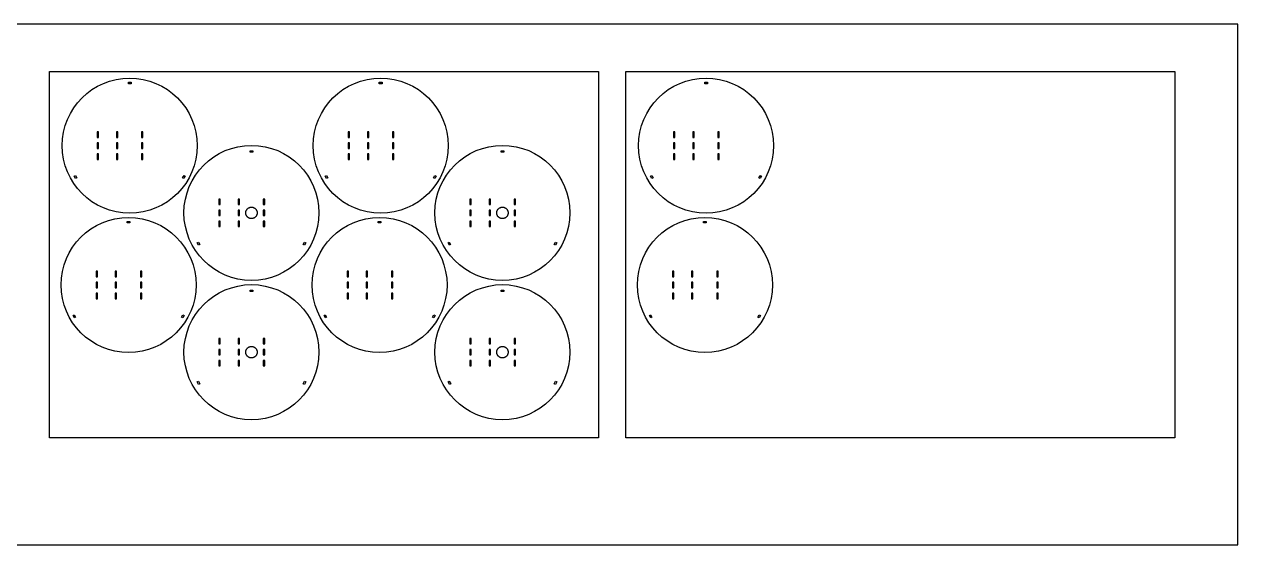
# Model space of a CAD drawing. Header units: metres. Extents: x -93 to 6479, y -472 to 3135.
# Drawn here: x 3827 to 6479, y 893 to 2029 of the extents above; entities that cross this region are included whole.
import ezdxf

# ---------------------------------------------------------------- set-up
doc = ezdxf.new("R2010")
doc.units = ezdxf.units.M
doc.header["$LTSCALE"] = 0.001
doc.header["$MEASUREMENT"] = 0
doc.layers.add('Cortes$Grandes (5)', color=5, linetype='Continuous', true_color=0x0000ff)
doc.layers.add('Láminas MDF', color=7, linetype='Continuous', true_color=0x000000)

msp = doc.modelspace()

# ---------------------------------------------------------------- linework, layer by layer
at = {"layer": 'Cortes$Grandes (5)'}
for points in [[(4060.5, 1902.5), (4060.5, 1899.5), (4054.5, 1899.5), (4054.5, 1902.5), (4060.5, 1902.5)], [(4609.1, 1902.5), (4609.1, 1899.5), (4603.1, 1899.5), (4603.1, 1902.5), (4609.1, 1902.5)], [(5320.3, 1902.5), (5320.3, 1899.5), (5314.3, 1899.5), (5314.3, 1902.5), (5320.3, 1902.5)], [(3986.4, 1782.1), (3989.4, 1782.1), (3989.4, 1794.1), (3986.4, 1794.1), (3986.4, 1782.1)], [(4028.4, 1782.1), (4031.4, 1782.1), (4031.4, 1794.1), (4028.4, 1794.1), (4028.4, 1782.1)], [(4083.4, 1782.1), (4086.4, 1782.1), (4086.4, 1794.1), (4083.4, 1794.1), (4083.4, 1782.1)], [(4535, 1782.1), (4538, 1782.1), (4538, 1794.1), (4535, 1794.1), (4535, 1782.1)], [(4577, 1782.1), (4580, 1782.1), (4580, 1794.1), (4577, 1794.1), (4577, 1782.1)], [(4632, 1782.1), (4635, 1782.1), (4635, 1794.1), (4632, 1794.1), (4632, 1782.1)], [(5246.2, 1782.1), (5249.2, 1782.1), (5249.2, 1794.1), (5246.2, 1794.1), (5246.2, 1782.1)], [(5288.2, 1782.1), (5291.2, 1782.1), (5291.2, 1794.1), (5288.2, 1794.1), (5288.2, 1782.1)], [(5343.2, 1782.1), (5346.2, 1782.1), (5346.2, 1794.1), (5343.2, 1794.1), (5343.2, 1782.1)], [(3986.4, 1758.1), (3989.4, 1758.1), (3989.4, 1770.1), (3986.4, 1770.1), (3986.4, 1758.1)], [(4028.4, 1758.1), (4031.4, 1758.1), (4031.4, 1770.1), (4028.4, 1770.1), (4028.4, 1758.1)], [(4083.4, 1758.1), (4086.4, 1758.1), (4086.4, 1770.1), (4083.4, 1770.1), (4083.4, 1758.1)], [(4326.6, 1752.6), (4326.6, 1749.6), (4320.6, 1749.6), (4320.6, 1752.6), (4326.6, 1752.6)], [(4535, 1758.1), (4538, 1758.1), (4538, 1770.1), (4535, 1770.1), (4535, 1758.1)], [(4577, 1758.1), (4580, 1758.1), (4580, 1770.1), (4577, 1770.1), (4577, 1758.1)], [(4632, 1758.1), (4635, 1758.1), (4635, 1770.1), (4632, 1770.1), (4632, 1758.1)], [(4875.2, 1752.6), (4875.2, 1749.6), (4869.2, 1749.6), (4869.2, 1752.6), (4875.2, 1752.6)], [(5246.2, 1758.1), (5249.2, 1758.1), (5249.2, 1770.1), (5246.2, 1770.1), (5246.2, 1758.1)], [(5288.2, 1758.1), (5291.2, 1758.1), (5291.2, 1770.1), (5288.2, 1770.1), (5288.2, 1758.1)], [(5343.2, 1758.1), (5346.2, 1758.1), (5346.2, 1770.1), (5343.2, 1770.1), (5343.2, 1758.1)], [(3986.4, 1734.1), (3989.4, 1734.1), (3989.4, 1746.1), (3986.4, 1746.1), (3986.4, 1734.1)], [(4028.4, 1734.1), (4031.4, 1734.1), (4031.4, 1746.1), (4028.4, 1746.1), (4028.4, 1734.1)], [(4083.4, 1734.1), (4086.4, 1734.1), (4086.4, 1746.1), (4083.4, 1746.1), (4083.4, 1734.1)], [(4535, 1734.1), (4538, 1734.1), (4538, 1746.1), (4535, 1746.1), (4535, 1734.1)], [(4577, 1734.1), (4580, 1734.1), (4580, 1746.1), (4577, 1746.1), (4577, 1734.1)], [(4632, 1734.1), (4635, 1734.1), (4635, 1746.1), (4632, 1746.1), (4632, 1734.1)], [(5246.2, 1734.1), (5249.2, 1734.1), (5249.2, 1746.1), (5246.2, 1746.1), (5246.2, 1734.1)], [(5288.2, 1734.1), (5291.2, 1734.1), (5291.2, 1746.1), (5288.2, 1746.1), (5288.2, 1734.1)], [(5343.2, 1734.1), (5346.2, 1734.1), (5346.2, 1746.1), (5343.2, 1746.1), (5343.2, 1734.1)], [(3936.2, 1697.5), (3938.8, 1699), (3941.8, 1693.8), (3939.2, 1692.3), (3936.2, 1697.5)], [(4175.8, 1692.3), (4173.2, 1693.8), (4176.2, 1699), (4178.8, 1697.5), (4175.8, 1692.3)], [(4484.7, 1697.5), (4487.3, 1699), (4490.3, 1693.8), (4487.7, 1692.3), (4484.7, 1697.5)], [(4724.4, 1692.3), (4721.8, 1693.8), (4724.8, 1699), (4727.4, 1697.5), (4724.4, 1692.3)], [(5196, 1697.5), (5198.6, 1699), (5201.6, 1693.8), (5199, 1692.3), (5196, 1697.5)], [(5435.6, 1692.3), (5433, 1693.8), (5436, 1699), (5438.6, 1697.5), (5435.6, 1692.3)], [(4252.5, 1635.3), (4255.5, 1635.3), (4255.5, 1647.3), (4252.5, 1647.3), (4252.5, 1635.3)], [(4294.5, 1635.3), (4297.5, 1635.3), (4297.5, 1647.3), (4294.5, 1647.3), (4294.5, 1635.3)], [(4349.5, 1635.3), (4352.5, 1635.3), (4352.5, 1647.3), (4349.5, 1647.3), (4349.5, 1635.3)], [(4801.1, 1635.3), (4804.1, 1635.3), (4804.1, 1647.3), (4801.1, 1647.3), (4801.1, 1635.3)], [(4843.1, 1635.3), (4846.1, 1635.3), (4846.1, 1647.3), (4843.1, 1647.3), (4843.1, 1635.3)], [(4898.1, 1635.3), (4901.1, 1635.3), (4901.1, 1647.3), (4898.1, 1647.3), (4898.1, 1635.3)], [(4252.5, 1611.3), (4255.5, 1611.3), (4255.5, 1623.3), (4252.5, 1623.3), (4252.5, 1611.3)], [(4294.5, 1611.3), (4297.5, 1611.3), (4297.5, 1623.3), (4294.5, 1623.3), (4294.5, 1611.3)], [(4349.5, 1611.3), (4352.5, 1611.3), (4352.5, 1623.3), (4349.5, 1623.3), (4349.5, 1611.3)], [(4801.1, 1611.3), (4804.1, 1611.3), (4804.1, 1623.3), (4801.1, 1623.3), (4801.1, 1611.3)], [(4843.1, 1611.3), (4846.1, 1611.3), (4846.1, 1623.3), (4843.1, 1623.3), (4843.1, 1611.3)], [(4898.1, 1611.3), (4901.1, 1611.3), (4901.1, 1623.3), (4898.1, 1623.3), (4898.1, 1611.3)], [(4058, 1598.3), (4058, 1595.3), (4052, 1595.3), (4052, 1598.3), (4058, 1598.3)], [(4252.5, 1587.3), (4255.5, 1587.3), (4255.5, 1599.3), (4252.5, 1599.3), (4252.5, 1587.3)], [(4294.5, 1587.3), (4297.5, 1587.3), (4297.5, 1599.3), (4294.5, 1599.3), (4294.5, 1587.3)], [(4349.5, 1587.3), (4352.5, 1587.3), (4352.5, 1599.3), (4349.5, 1599.3), (4349.5, 1587.3)], [(4606.6, 1598.3), (4606.6, 1595.3), (4600.6, 1595.3), (4600.6, 1598.3), (4606.6, 1598.3)], [(4801.1, 1587.3), (4804.1, 1587.3), (4804.1, 1599.3), (4801.1, 1599.3), (4801.1, 1587.3)], [(4843.1, 1587.3), (4846.1, 1587.3), (4846.1, 1599.3), (4843.1, 1599.3), (4843.1, 1587.3)], [(4898.1, 1587.3), (4901.1, 1587.3), (4901.1, 1599.3), (4898.1, 1599.3), (4898.1, 1587.3)], [(5317.8, 1598.3), (5317.8, 1595.3), (5311.8, 1595.3), (5311.8, 1598.3), (5317.8, 1598.3)], [(4204.9, 1552.2), (4207.5, 1553.7), (4210.5, 1548.5), (4207.9, 1547), (4204.9, 1552.2)], [(4439.4, 1547), (4436.8, 1548.5), (4439.8, 1553.7), (4442.4, 1552.2), (4439.4, 1547)], [(4753.4, 1552.2), (4756, 1553.7), (4759, 1548.5), (4756.4, 1547), (4753.4, 1552.2)], [(4987.9, 1547), (4985.3, 1548.5), (4988.3, 1553.7), (4990.9, 1552.2), (4987.9, 1547)], [(3983.9, 1477.9), (3986.9, 1477.9), (3986.9, 1489.9), (3983.9, 1489.9), (3983.9, 1477.9)], [(4025.9, 1477.9), (4028.9, 1477.9), (4028.9, 1489.9), (4025.9, 1489.9), (4025.9, 1477.9)], [(4080.9, 1477.9), (4083.9, 1477.9), (4083.9, 1489.9), (4080.9, 1489.9), (4080.9, 1477.9)], [(4532.5, 1477.9), (4535.5, 1477.9), (4535.5, 1489.9), (4532.5, 1489.9), (4532.5, 1477.9)], [(4574.5, 1477.9), (4577.5, 1477.9), (4577.5, 1489.9), (4574.5, 1489.9), (4574.5, 1477.9)], [(4629.5, 1477.9), (4632.5, 1477.9), (4632.5, 1489.9), (4629.5, 1489.9), (4629.5, 1477.9)], [(5243.7, 1477.9), (5246.7, 1477.9), (5246.7, 1489.9), (5243.7, 1489.9), (5243.7, 1477.9)], [(5285.7, 1477.9), (5288.7, 1477.9), (5288.7, 1489.9), (5285.7, 1489.9), (5285.7, 1477.9)], [(5340.7, 1477.9), (5343.7, 1477.9), (5343.7, 1489.9), (5340.7, 1489.9), (5340.7, 1477.9)], [(3983.9, 1453.9), (3986.9, 1453.9), (3986.9, 1465.9), (3983.9, 1465.9), (3983.9, 1453.9)], [(4025.9, 1453.9), (4028.9, 1453.9), (4028.9, 1465.9), (4025.9, 1465.9), (4025.9, 1453.9)], [(4080.9, 1453.9), (4083.9, 1453.9), (4083.9, 1465.9), (4080.9, 1465.9), (4080.9, 1453.9)], [(4532.5, 1453.9), (4535.5, 1453.9), (4535.5, 1465.9), (4532.5, 1465.9), (4532.5, 1453.9)], [(4574.5, 1453.9), (4577.5, 1453.9), (4577.5, 1465.9), (4574.5, 1465.9), (4574.5, 1453.9)], [(4629.5, 1453.9), (4632.5, 1453.9), (4632.5, 1465.9), (4629.5, 1465.9), (4629.5, 1453.9)], [(5243.7, 1453.9), (5246.7, 1453.9), (5246.7, 1465.9), (5243.7, 1465.9), (5243.7, 1453.9)], [(5285.7, 1453.9), (5288.7, 1453.9), (5288.7, 1465.9), (5285.7, 1465.9), (5285.7, 1453.9)], [(5340.7, 1453.9), (5343.7, 1453.9), (5343.7, 1465.9), (5340.7, 1465.9), (5340.7, 1453.9)], [(3983.9, 1429.9), (3986.9, 1429.9), (3986.9, 1441.9), (3983.9, 1441.9), (3983.9, 1429.9)], [(4025.9, 1429.9), (4028.9, 1429.9), (4028.9, 1441.9), (4025.9, 1441.9), (4025.9, 1429.9)], [(4080.9, 1429.9), (4083.9, 1429.9), (4083.9, 1441.9), (4080.9, 1441.9), (4080.9, 1429.9)], [(4326.6, 1448.5), (4326.6, 1445.5), (4320.6, 1445.5), (4320.6, 1448.5), (4326.6, 1448.5)], [(4532.5, 1429.9), (4535.5, 1429.9), (4535.5, 1441.9), (4532.5, 1441.9), (4532.5, 1429.9)], [(4574.5, 1429.9), (4577.5, 1429.9), (4577.5, 1441.9), (4574.5, 1441.9), (4574.5, 1429.9)], [(4629.5, 1429.9), (4632.5, 1429.9), (4632.5, 1441.9), (4629.5, 1441.9), (4629.5, 1429.9)], [(4875.2, 1448.5), (4875.2, 1445.5), (4869.2, 1445.5), (4869.2, 1448.5), (4875.2, 1448.5)], [(5243.7, 1429.9), (5246.7, 1429.9), (5246.7, 1441.9), (5243.7, 1441.9), (5243.7, 1429.9)], [(5285.7, 1429.9), (5288.7, 1429.9), (5288.7, 1441.9), (5285.7, 1441.9), (5285.7, 1429.9)], [(5340.7, 1429.9), (5343.7, 1429.9), (5343.7, 1441.9), (5340.7, 1441.9), (5340.7, 1429.9)], [(3933.7, 1393.3), (3936.3, 1394.8), (3939.3, 1389.6), (3936.7, 1388.1), (3933.7, 1393.3)], [(4173.4, 1388.1), (4170.8, 1389.6), (4173.8, 1394.8), (4176.4, 1393.3), (4173.4, 1388.1)], [(4482.3, 1393.3), (4484.9, 1394.8), (4487.9, 1389.6), (4485.3, 1388.1), (4482.3, 1393.3)], [(4721.9, 1388.1), (4719.4, 1389.6), (4722.4, 1394.8), (4724.9, 1393.3), (4721.9, 1388.1)], [(5193.5, 1393.3), (5196.1, 1394.8), (5199.1, 1389.6), (5196.5, 1388.1), (5193.5, 1393.3)], [(5433.2, 1388.1), (5430.6, 1389.6), (5433.6, 1394.8), (5436.2, 1393.3), (5433.2, 1388.1)], [(4252.5, 1331.1), (4255.5, 1331.1), (4255.5, 1343.1), (4252.5, 1343.1), (4252.5, 1331.1)], [(4294.5, 1331.1), (4297.5, 1331.1), (4297.5, 1343.1), (4294.5, 1343.1), (4294.5, 1331.1)], [(4349.5, 1331.1), (4352.5, 1331.1), (4352.5, 1343.1), (4349.5, 1343.1), (4349.5, 1331.1)], [(4801.1, 1331.1), (4804.1, 1331.1), (4804.1, 1343.1), (4801.1, 1343.1), (4801.1, 1331.1)], [(4843.1, 1331.1), (4846.1, 1331.1), (4846.1, 1343.1), (4843.1, 1343.1), (4843.1, 1331.1)], [(4898.1, 1331.1), (4901.1, 1331.1), (4901.1, 1343.1), (4898.1, 1343.1), (4898.1, 1331.1)], [(4252.5, 1307.1), (4255.5, 1307.1), (4255.5, 1319.1), (4252.5, 1319.1), (4252.5, 1307.1)], [(4294.5, 1307.1), (4297.5, 1307.1), (4297.5, 1319.1), (4294.5, 1319.1), (4294.5, 1307.1)], [(4349.5, 1307.1), (4352.5, 1307.1), (4352.5, 1319.1), (4349.5, 1319.1), (4349.5, 1307.1)], [(4801.1, 1307.1), (4804.1, 1307.1), (4804.1, 1319.1), (4801.1, 1319.1), (4801.1, 1307.1)], [(4843.1, 1307.1), (4846.1, 1307.1), (4846.1, 1319.1), (4843.1, 1319.1), (4843.1, 1307.1)], [(4898.1, 1307.1), (4901.1, 1307.1), (4901.1, 1319.1), (4898.1, 1319.1), (4898.1, 1307.1)], [(4252.5, 1283.1), (4255.5, 1283.1), (4255.5, 1295.1), (4252.5, 1295.1), (4252.5, 1283.1)], [(4294.5, 1283.1), (4297.5, 1283.1), (4297.5, 1295.1), (4294.5, 1295.1), (4294.5, 1283.1)], [(4349.5, 1283.1), (4352.5, 1283.1), (4352.5, 1295.1), (4349.5, 1295.1), (4349.5, 1283.1)], [(4801.1, 1283.1), (4804.1, 1283.1), (4804.1, 1295.1), (4801.1, 1295.1), (4801.1, 1283.1)], [(4843.1, 1283.1), (4846.1, 1283.1), (4846.1, 1295.1), (4843.1, 1295.1), (4843.1, 1283.1)], [(4898.1, 1283.1), (4901.1, 1283.1), (4901.1, 1295.1), (4898.1, 1295.1), (4898.1, 1283.1)], [(4204.9, 1248), (4207.5, 1249.5), (4210.5, 1244.3), (4207.9, 1242.8), (4204.9, 1248)], [(4439.4, 1242.8), (4436.8, 1244.3), (4439.8, 1249.5), (4442.4, 1248), (4439.4, 1242.8)], [(4753.5, 1248), (4756.1, 1249.5), (4759.1, 1244.3), (4756.5, 1242.8), (4753.5, 1248)], [(4987.9, 1242.8), (4985.3, 1244.3), (4988.3, 1249.5), (4990.9, 1248), (4987.9, 1242.8)]]:
    msp.add_lwpolyline(points, dxfattribs=at)
for centre in [(4057.5, 1764.1, -176.3), (4606.1, 1764.1, -176.3), (5317.3, 1764.1, -176.3), (4323.6, 1617.3, -176.3), (4872.2, 1617.3, -176.3), (4055, 1459.9, -176.3), (4603.6, 1459.9, -176.3), (5314.8, 1459.9, -176.3), (4323.6, 1313.1, -176.3), (4872.2, 1313.1, -176.3)]:
    msp.add_circle(centre, 147.5, dxfattribs=at)
for points in [[(4336.1, 1617.3, -176.3), (4336.1, 1629.8, -176.3), (4323.6, 1629.8, -176.3), (4311.1, 1629.8, -176.3), (4311.1, 1617.3, -176.3), (4311.1, 1604.8, -176.3), (4323.6, 1604.8, -176.3), (4336.1, 1604.8, -176.3), (4336.1, 1617.3, -176.3)], [(4884.7, 1617.3, -176.3), (4884.7, 1629.8, -176.3), (4872.2, 1629.8, -176.3), (4859.7, 1629.8, -176.3), (4859.7, 1617.3, -176.3), (4859.7, 1604.8, -176.3), (4872.2, 1604.8, -176.3), (4884.7, 1604.8, -176.3), (4884.7, 1617.3, -176.3)], [(4336.1, 1313.1, -176.3), (4336.1, 1325.6, -176.3), (4323.6, 1325.6, -176.3), (4311.1, 1325.6, -176.3), (4311.1, 1313.1, -176.3), (4311.1, 1300.6, -176.3), (4323.6, 1300.6, -176.3), (4336.1, 1300.6, -176.3), (4336.1, 1313.1, -176.3)], [(4884.7, 1313.1, -176.3), (4884.7, 1325.6, -176.3), (4872.2, 1325.6, -176.3), (4859.7, 1325.6, -176.3), (4859.7, 1313.1, -176.3), (4859.7, 1300.6, -176.3), (4872.2, 1300.6, -176.3), (4884.7, 1300.6, -176.3), (4884.7, 1313.1, -176.3)]]:
    msp.add_rational_spline(points, [1, 0.707106781187, 1, 0.707106781187, 1, 0.707106781187, 1, 0.707106781187, 1], degree=2, knots=[0, 0, 0, 19.634954, 19.634954, 39.269908, 39.269908, 58.904862, 58.904862, 78.539816, 78.539816, 78.539816], dxfattribs=at)
at = {"layer": 'Láminas MDF'}
for points in [[(-92.9, 892.6), (6479.4, 892.6), (6479.4, 2029.2), (-92.9, 2029.2), (-92.9, 892.6)], [(3882.2, 1925.9), (5082.2, 1925.9), (5082.2, 1125.9), (3882.2, 1125.9), (3882.2, 1925.9)], [(5142, 1925.9), (6342, 1925.9), (6342, 1125.9), (5142, 1125.9), (5142, 1925.9)]]:
    msp.add_lwpolyline(points, dxfattribs=at)

doc.saveas('drawing.dxf')
